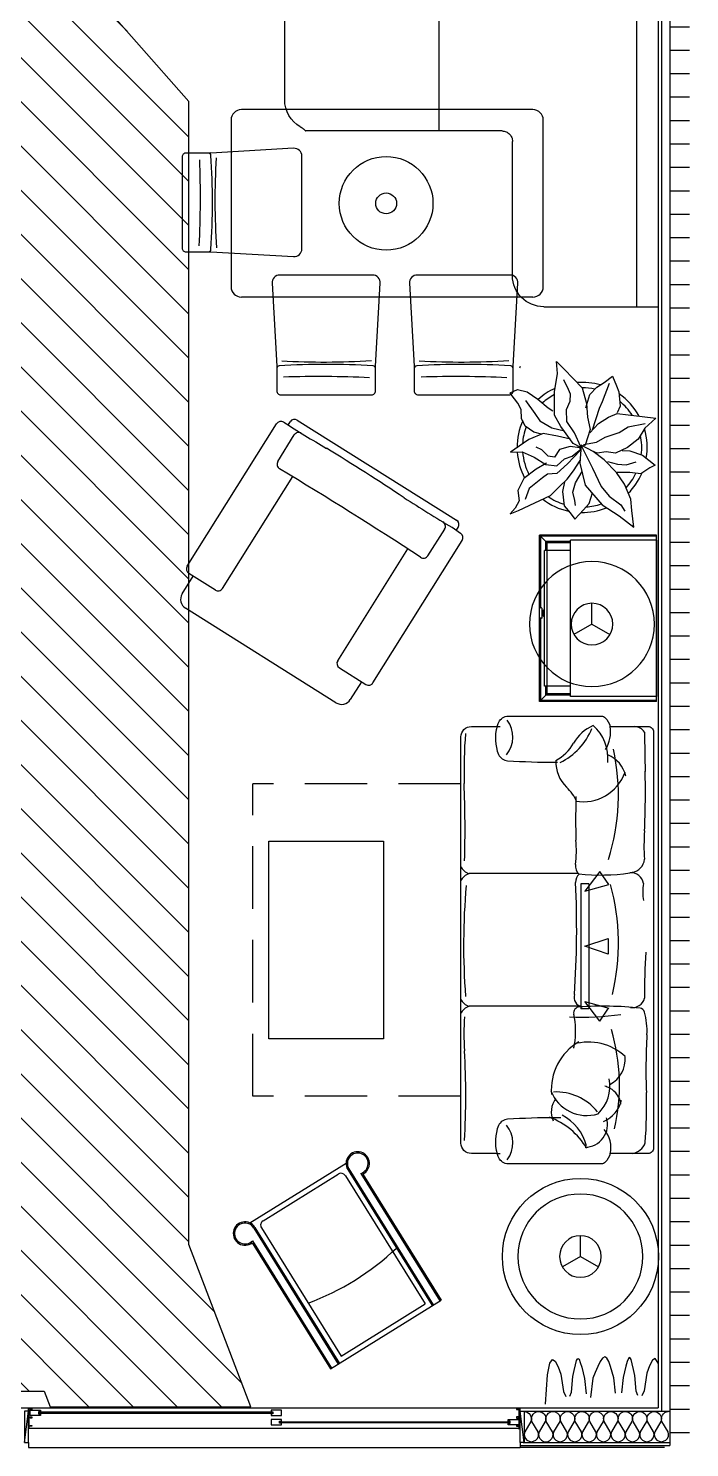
# Model space of a CAD drawing. Header units: inches. Extents: x 1121 to 1607, y 425 to 930.
# Drawn here: x 1479.5 to 1606.6, y 430.2 to 702.8 of the extents above; entities that cross this region are included whole.
import ezdxf

# ---------------------------------------------------------------- set-up
doc = ezdxf.new("R2010")
doc.units = ezdxf.units.IN
doc.header["$LTSCALE"] = 48
doc.header["$MEASUREMENT"] = 0
doc.linetypes.add('HIDDEN', pattern=[0.375, 0.25, -0.125])
doc.layers.get('0').update_dxf_attribs({"linetype": 'CONTINUOUS'})
for name, color, linetype in [('A-CLNG-ELEC', 4, 'CONTINUOUS'), ('A-DOOR-THLD', 3, 'CONTINUOUS'), ('A-FAIRH-HATCH', 9, 'CONTINUOUS'), ('A-FAIRH-ROUTE', 2, 'CONTINUOUS'), ('A-FLOR-CASE', 5, 'CONTINUOUS'), ('A-FURN', 13, 'CONTINUOUS'), ('A-GLAZ-FULL', 4, 'CONTINUOUS'), ('A-MWAL', 13, 'CONTINUOUS'), ('A-WALL-GYP', 13, 'CONTINUOUS'), ('A-WALL-HEAD', 6, 'CONTINUOUS'), ('A-WALL-IFULL', 7, 'CONTINUOUS'), ('A-WALL-INSUL', 9, 'CONTINUOUS'), ('A-WALL-JAMB', 8, 'CONTINUOUS'), ('a-wall-patt', 13, 'CONTINUOUS'), ('A-WALL-XFULL', 4, 'CONTINUOUS'), ('S-WALL', 2, 'CONTINUOUS')]:
    doc.layers.add(name, color=color, linetype=linetype)
pattern_1 = [(0, (1954.574, 217.1187), (0, 4.5), [])]

# ---------------------------------------------------------------- blocks, each defined once
blk = doc.blocks.new('LAMP')
for points in [[(0, 0), (-1.73, 1)], [(0, 0), (1.73, 1)], [(0, 0), (0, -2)]]:
    blk.add_lwpolyline(points)
for radius in [6, 2]:
    blk.add_circle((0, 0), radius)
blk = doc.blocks.new('SOFA BED')
at = {"layer": 'A-FURN'}
for p, q in [((-30.04, 41), (-29.47, 41)), ((-14.39, 12.74), (-35.44, 12.74)), ((-14.08, -12.74), (-35.44, -12.74)), ((-30.04, -41), (-29.47, -41))]:
    blk.add_line(p, q, dxfattribs=at)
at = {"layer": 'A-FURN', "linetype": 'HIDDEN'}
for p, q in [((-37, 30), (-77, 30)), ((-77, -30), (-77, 30)), ((-37, -30), (-77, -30))]:
    blk.add_line(p, q, dxfattribs=at)
at = {"layer": 'A-FURN'}
blk.add_lwpolyline([(-1, -41), (-8.32, -41, -0.133492), (-9.28, -42.7, -0.200707), (-9.99, -43), (-27.91, -43, -0.297444), (-29.74, -41.81, -0.027683), (-30.04, -41), (-35, -41, -0.414214), (-37, -39), (-37, 39, -0.414214), (-35, 41), (-30.04, 41, -0.027683), (-29.74, 41.81, -0.297444), (-27.91, 43), (-9.99, 43, -0.200707), (-9.28, 42.7, -0.133492), (-8.32, 41), (-1, 41, -0.414214), (0, 40), (0, -40, -0.414214)], format="xyb", close=True, dxfattribs=at)
for centre, radius, start, end in [((-22.62, 38.68), 7.77, 162.6022, 203.0386), ((-32.39, 38.98), 5.38, 320.5907, 36.939), ((-8.44, 33.89), 7.95, 113.4257, 150.3385), ((-16.9, 34.99), 8.15, 353.616, 49.4558), ((-14.63, 39.98), 6.39, 327.9327, 9.1537), ((-3.84, 38.37), 2.64, 36.217, 85.9761), ((65.97, 32.18), 102.38, 175.8153, 181.1729), ((-23.27, 45.22), 12.33, 295.5954, 338.0806), ((406.56, 42.29), 408.28, 180.3323, 181.3901), ((-27.93, 36.42), 2, 203.0386, 266.7401), ((-23.04, 42.2), 8.85, 298.8757, 330.3385), ((-10.94, 30.24), 5.74, 12.3844, 67.8389), ((-47.49, 27.86), 40.75, 342.3312, 12.469), ((-17.95, 211.79), 177.66, 266.7401, 269.7339), ((-12, 34.2), 6.77, 177.9102, 225.9734), ((-17.95, 211.79), 177.66, 269.7339, 269.8469), ((-250.22, 21.43), 214.01, 358.3376, 2.3175), ((-13.51, 35.06), 8.52, 259.9914, 340.715), ((-173.78, 28.37), 172.23, 357.5277, 1.3389), ((-23.25, 22.56), 9.42, 24.8626, 45.9734), ((175.7, 22.83), 190.66, 178.5877, 178.7642), ((175.7, 22.83), 190.66, 178.7642, 181.1017), ((-38.28, 17.08), 23.46, 353.622, 5.0934), ((30.3, 18.21), 32.13, 175.1231, 184.843), ((-34.81, 15.02), 2.36, 202.0034, 254.4558), ((-13.09, 14.14), 1.91, 170.0516, 231.022), ((-4.58, 15.85), 2.89, 279.6312, 352.9755), ((-34.81, 10.46), 2.36, 105.5442, 157.9966), ((-201.37, 2.22), 186.61, 356.0985, 2.7184), ((-13.01, 11.16), 1.97, 130.6521, 182.7184), ((-10.2, 51.99), 39.51, 263.983, 278.2176), ((-4.27, 10.55), 2.35, 7.1685, 96.7837), ((92.92, -0.95), 129.41, 174.9466, 184.376), ((-49.14, -0.65), 42.4, 346.5849, 15.4962), ((8.96, 9.2), 11.02, 171.422, 188.578), ((135.23, -10.24), 136.95, 176.6814, 180.384), ((-13.38, -10.99), 1.88, 164.2812, 257.5023), ((-34.81, -10.46), 2.36, 202.0034, 254.4558), ((-34.81, -15.02), 2.36, 105.5442, 157.9966), ((-14.22, -13.98), 1.12, 93.9129, 192.4036), ((-9.85, -81.48), 68.77, 83.92, 93.7006), ((-4.1, -10.52), 2.48, 262.2932, 345.047), ((-2.68, -14.1), 1, 15.0316, 83.92), ((19.73, -18), 56.15, 176.6585, 183.3415), ((-13.37, 32.83), 47.65, 266.6814, 278.578), ((-30.27, -17.51), 15.31, 350.277, 12.4036), ((-15.04, -17.42), 13.8, 356.7946, 15.0316), ((-43.73, -27.83), 37.19, 346.8872, 16.5807), ((120.05, -24.98), 121.5, 176.7946, 182.0374), ((-184, -29.9), 147.93, 356.6585, 3.3415), ((-8.97, -28.76), 10.66, 120.466, 184.8821), ((-12.47, -29.97), 10.36, 47.1009, 106.0075), ((-30.27, -17.51), 15.31, 347.5964, 350.277), ((-11.01, -22.8), 5.6, 297.9162, 4.2595), ((-15.65, -28.09), 7.27, 313.3359, 11.4244), ((-12.83, -26.36), 7.35, 200.8049, 287.2001), ((-18.72, -39.4), 10.21, 38.8887, 92.7283), ((-10.33, -32.11), 4.12, 61.9049, 76.6712), ((-10.33, -32.11), 4.12, 7.8908, 61.9049), ((-83, -32.2), 81.68, 355.2696, 2.0374), ((-15.35, -33.04), 4.3, 143.4936, 203.5799), ((-11.77, -29.52), 5.74, 292.1611, 347.6156), ((-27.93, -36.42), 2, 93.2599, 156.9614), ((-17.95, -211.79), 177.66, 90.2661, 93.2599), ((-24.91, -47.22), 14.07, 30.9046, 69.5481), ((-17.95, -211.79), 177.66, 89.9497, 90.5424), ((-21.88, -41.88), 9.32, 14.7269, 62.1108), ((-13.2, -35.41), 4.39, 270.5747, 16.7864), ((-22.62, -38.68), 7.77, 156.9614, 197.3978), ((-32.39, -38.98), 5.38, 323.061, 39.4093), ((-13.24, -39.78), 5.07, 345.2569, 41.871), ((-4.5, -37.96), 3.07, 277.648, 341.386)]:
    blk.add_arc(centre, radius, start, end, dxfattribs=at)
blk = doc.blocks.new('PENDANT2')
at = {"layer": 'A-CLNG-ELEC'}
for radius in [9, 2]:
    blk.add_circle((0, 0), radius, dxfattribs=at)
blk = doc.blocks.new('PLANT 12')
at = {"layer": 'A-FURN', "linetype": 'ByBlock'}
for p, q in [((-5.12, 10.21), (-4.55, 13.75)), ((-4.55, 13.75), (-4.73, 16.05)), ((-4.73, 16.05), (-3.25, 14.57)), ((-3.25, 14.57), (0.2, 11.02)), ((-2.39, 10.64), (-3.3, 12.5)), ((0.2, 11.02), (1.06, 7.96)), ((1.7, 9.69), (3, 11.09)), ((3, 11.09), (4.41, 11.99)), ((5.41, 11.8), (4.05, 8.33)), ((4.41, 11.99), (6.01, 13.2)), ((6.01, 13.2), (6.81, 11.39)), ((6.81, 11.39), (7.27, 10.24)), ((-13.65, 10.01), (-12.21, 10.68)), ((-13.41, 9.68), (-13.65, 10.01)), ((-12.16, 8.05), (-13.41, 9.68)), ((-12.21, 10.68), (-10.35, 10.25)), ((-10.68, 8.58), (-8.9, 6.03)), ((-10.35, 10.25), (-8.33, 8.82)), ((-8.33, 8.82), (-6.32, 7.18)), ((-5.13, 8.19), (-5.12, 10.21)), ((-5.08, 5.75), (-5.13, 8.19)), ((-2.82, 6.85), (-2.1, 8.43)), ((-2.01, 9.78), (-2.39, 10.64)), ((-2.1, 8.43), (-2.01, 9.78)), ((0.94, 7.12), (1.7, 9.69)), ((4.05, 8.33), (3.45, 7.02)), ((7.27, 10.24), (7.51, 7.48)), ((-11.5, 6.8), (-12.16, 8.05)), ((-11.44, 5.13), (-11.5, 6.8)), ((-8.9, 6.03), (-7.9, 4.65)), ((-6.32, 7.18), (-5.4, 6.56)), ((-3.92, 3.55), (-5.08, 5.75)), ((-2.72, 4.55), (-2.82, 6.85)), ((1.06, 7.96), (1.25, 5.37)), ((3.45, 7.02), (2.1, 2.86)), ((5.27, 5.37), (6.95, 6.08)), ((7.51, 7.48), (6.91, 6.17)), ((6.95, 6.08), (9.06, 5.8)), ((9.06, 5.8), (11.74, 5.51)), ((11.74, 5.51), (14.38, 5.18)), ((-10.72, 3.64), (-11.44, 5.13)), ((-9.1, 2.49), (-10.72, 3.64)), ((-7.9, 4.65), (-5.6, 3.3)), ((-5.6, 3.3), (-3.2, 2.73)), ((-1.52, 0.29), (-3.92, 3.55)), ((-1.29, 2.35), (-2.72, 4.55)), ((1.73, 2.97), (0.77, 0)), ((1.25, 5.37), (1.73, 2.97)), ((1.68, 2.35), (3.36, 4.13)), ((3.36, 4.13), (5.27, 5.37)), ((7.29, 2.4), (9.06, 3.5)), ((9.06, 3.5), (12.32, 4.17)), ((12.22, 3.22), (10.98, 1.11)), ((14.38, 5.18), (12.22, 3.22)), ((-10.05, 1.05), (-11.88, -0.19)), ((-7.32, 2.25), (-10.05, 1.05)), ((-7.61, 2.06), (-9.1, 2.49)), ((-4.55, 1.68), (-7.32, 2.25)), ((-2.05, 1.11), (-4.55, 1.68)), ((0.05, -0.52), (-1.52, 0.29)), ((-0.04, -0.33), (-1.29, 2.35)), ((0, 0), (-0.24, -3.5)), ((0.77, 0), (-0.04, -0.33)), ((2.31, -1.25), (0, 0)), ((0.49, 0.1), (2.93, 0.53)), ((2.93, 0.53), (4.65, 1.49)), ((4.65, 1.49), (7.29, 2.4)), ((10.98, 1.11), (8.91, -0.48)), ((-11.88, -0.19), (-13.55, -1.39)), ((-13.55, -1.39), (-11.35, -1.29)), ((-11.35, -1.29), (-9, -2.3)), ((-9, -2.3), (-6.8, -3.74)), ((-7.52, -0.91), (-8.62, -0.39)), ((-6.32, -2.11), (-7.52, -0.91)), ((-5.12, -2.35), (-6.32, -2.11)), ((-4.12, -0.86), (-5.12, -2.35)), ((-4.64, -3.97), (-3.21, -2.63)), ((-2.1, -0.29), (-4.12, -0.86)), ((-3.21, -2.63), (-1.72, -2.11)), ((-0.19, -1.05), (-2.63, -3.6)), ((-0.24, -0.53), (-2.1, -0.29)), ((-1.72, -2.11), (-0.05, -0.82)), ((-0.05, -0.82), (-0.24, -0.53)), ((0.1, -0.2), (2.21, -4.41)), ((4.46, -2.83), (2.31, -1.25)), ((3.07, -1.53), (2.54, -1.29)), ((4.84, -1.29), (3.07, -1.53)), ((6.62, -1.53), (4.84, -1.29)), ((8.91, -0.48), (6.62, -1.53)), ((7.86, -1.06), (9.35, -1.1)), ((9.35, -1.1), (11.83, -1.96)), ((11.83, -1.96), (14.24, -3.88)), ((-8.63, -4.6), (-11.02, -6.42)), ((-6.65, -3.49), (-8.63, -4.6)), ((-6.8, -3.74), (-4.64, -3.97)), ((-2.63, -3.6), (-4.69, -5.46)), ((-2.68, -6.52), (-1.43, -4.98)), ((-1.43, -4.98), (-0.19, -2.98)), ((-1.1, -7.23), (0.19, -5.07)), ((-0.24, -3.5), (0.81, -7.71)), ((2.21, -4.41), (3.84, -7.95)), ((6.8, -5.27), (4.46, -2.83)), ((5.08, -3.15), (7, -3.64)), ((8.34, -7.48), (6.8, -5.27)), ((9.39, -5.27), (6.9, -5.27)), ((7, -3.64), (8.68, -3.78)), ((8.68, -3.78), (10.59, -3.2)), ((11.5, -5.55), (9.39, -5.27)), ((13.23, -4.4), (11.5, -5.55)), ((14.24, -3.88), (13.23, -4.4)), ((-11.02, -6.42), (-12.17, -8.73)), ((-7.42, -6.28), (-9.97, -8.34)), ((-6.47, -5.6), (-7.42, -6.28)), ((-4.69, -5.46), (-6.47, -5.6)), ((-5.85, -9.68), (-4.22, -8.05)), ((-4.22, -8.05), (-2.68, -6.52)), ((-3.16, -7.09), (-3.59, -8.95)), ((-1.58, -9.05), (-1.1, -7.23)), ((0.81, -7.71), (4.03, -11.5)), ((3.84, -7.95), (5.41, -9.82)), ((9.53, -10.39), (8.34, -7.48)), ((-11.87, -10.73), (-12.69, -12.12)), ((-12.17, -8.73), (-11.87, -10.73)), ((-9.97, -8.34), (-10.72, -10.45)), ((-8.91, -11.12), (-5.85, -9.68)), ((-3.59, -8.95), (-3.26, -11.69)), ((-1.19, -10.68), (-1.58, -9.05)), ((-1.1, -11.64), (-1.19, -10.68)), ((1.54, -11.21), (2.2, -9.2)), ((5.41, -9.82), (7.66, -11.5)), ((9.73, -12.6), (9.53, -10.39)), ((-12.69, -12.12), (-13.65, -13.18)), ((-13.65, -13.18), (-12.03, -12.6)), ((-12.03, -12.6), (-8.91, -11.12)), ((-3.26, -11.69), (-2.11, -13.03)), ((-2.11, -13.03), (-1.2, -14.23)), ((-1.2, -14.23), (0.48, -12.45)), ((0.48, -12.45), (1.54, -11.21)), ((4.03, -11.5), (7.29, -13.6)), ((7.29, -13.6), (10.16, -15.8)), ((7.66, -11.5), (8.39, -12.69)), ((10.16, -15.8), (9.73, -12.6))]:
    blk.add_line(p, q, dxfattribs=at)
for radius, start, end in [(12.5, 114.5437, 132.497), (12.5, 73.6607, 94.3394), (11.46, 77.4977, 89.9165), (11.46, 117.5998, 131.7301), (12.5, 28.8719, 55.2962), (11.46, 32.5972, 50.8114), (12.5, 155.8196, 180.1979), (11.46, 159.6653, 176.5244), (12.5, 350.5459, 16.6545), (11.46, 352.9244, 11.6132), (12.5, 184.0184, 207.877), (11.46, 184.4229, 207.0136), (11.46, 317.4943, 334.3441), (12.5, 315.2558, 336.4138), (12.5, 232.705, 258.0437), (11.46, 235.4654, 252.3101), (12.5, 269.1527, 292.0232), (11.46, 273.8651, 288.7239)]:
    blk.add_arc((0.19, -0.46), radius, start, end, dxfattribs=at)
blk = doc.blocks.new('A$C482A36FB')
at = {"layer": 'A-FURN', "linetype": 'Continuous'}
for p, q in [((-82, -24.15), (-82, -56.15)), ((-24, -22.15), (-80, -22.15)), ((-22, -56.15), (-22, -24.15)), ((-24, -58.15), (-80, -58.15))]:
    blk.add_line(p, q, dxfattribs=at)
at = {"layer": 'A-FURN'}
for points in [[(-69.97, -29.57), (-85.89, -30.48), (-90.64, -30.48, 0.414214), (-91.39, -31.23), (-91.39, -48.73, 0.414214), (-90.64, -49.48), (-85.89, -49.48), (-69.97, -50.38, 0.431033), (-68.39, -48.89), (-68.39, -31.06, 0.431033)], [(-74.12, -55.5), (-73.22, -71.41), (-73.22, -76.16, 0.414214), (-72.47, -76.91), (-54.97, -76.91, 0.414214), (-54.22, -76.16), (-54.22, -71.41), (-53.31, -55.5, 0.431033), (-54.8, -53.91), (-72.63, -53.91, 0.431033)], [(-47.7, -55.5), (-46.79, -71.41), (-46.79, -76.16, 0.414214), (-46.04, -76.91), (-28.54, -76.91, 0.414214), (-27.79, -76.16), (-27.79, -71.41), (-26.88, -55.5, 0.431033), (-28.37, -53.91), (-46.2, -53.91, 0.431033)]]:
    blk.add_lwpolyline(points, format="xyb", close=True, dxfattribs=at)
at = {"layer": 'A-FURN', "linetype": 'Continuous'}
for centre, start, end in [((-80, -24.15), 90, 180), ((-24, -24.15), 0, 90), ((-80, -56.15), 180, 270), ((-24, -56.15), 270, 0)]:
    blk.add_arc(centre, 2, start, end, dxfattribs=at)
at = {"layer": 'A-FURN'}
for centre, radius, start, end in [((-288.16, -38.7), 200.28, 357.2574, 1.976), ((-86.35, -30.98), 0.5, 3.8636, 90), ((-85.86, -30.97), 0.5, 93.2705, 133.9564), ((-219.62, -39.98), 134.07, 356.1525, 3.8636), ((58.09, -39.46), 143.18, 176.7868, 183.6862), ((-86.35, -48.98), 0.5, 270, 356.1364), ((-85.86, -48.98), 0.5, 225.6028, 266.7295), ((-64.23, 72.56), 143.18, 266.7868, 273.6862), ((-37.8, 72.56), 143.18, 266.7868, 273.6862), ((-72.72, -71.88), 0.5, 93.8636, 180), ((-72.72, -71.38), 0.5, 183.2705, 223.9564), ((-63.72, -205.14), 134.07, 86.1525, 93.8636), ((-64.99, -273.69), 200.28, 87.2574, 91.976), ((-54.72, -71.88), 0.5, 0, 86.1364), ((-54.71, -71.38), 0.5, 315.6028, 356.7295), ((-46.29, -71.88), 0.5, 93.8636, 180), ((-46.29, -71.38), 0.5, 183.2705, 223.9564), ((-37.29, -205.14), 134.07, 86.1525, 93.8636), ((-38.56, -273.69), 200.28, 87.2574, 91.976), ((-28.29, -71.88), 0.5, 0, 86.1364), ((-28.29, -71.38), 0.5, 315.6028, 356.7295)]:
    blk.add_arc(centre, radius, start, end, dxfattribs=at)
blk = doc.blocks.new('A$C48A50644')
at = {"layer": 'A-FLOR-CASE', "linetype": 'Continuous'}
for p, q in [((-60, -21.91), (-60, 0.06)), ((-60, -4), (-4, -4)), ((-4, -4), (-4, -71.68)), ((-26.25, -42), (0, -42)), ((-20.25, -71.68), (0.15, -71.68))]:
    blk.add_line(p, q, dxfattribs=at)
at = {"layer": 'A-FLOR-CASE'}
for p, q in [((-54, -27.91), (-28.25, -27.91)), ((-26.25, -29.91), (-26.25, -67.63))]:
    blk.add_line(p, q, dxfattribs=at)
at = {"layer": 'A-FLOR-CASE', "linetype": 'Continuous'}
for centre, start in [((-54, -21.91), 180), ((-20.25, -65.68), 210)]:
    blk.add_arc(centre, 6, start, 270, dxfattribs=at)
at = {"layer": 'A-FLOR-CASE', "linetype": 'HIDDEN'}
for centre, radius, start, end in [((-28.25, -29.91), 2, 0, 90), ((-29.69, -71.09), 4.88, 29.5664, 45.1763)]:
    blk.add_arc(centre, radius, start, end, dxfattribs=at)

msp = doc.modelspace()

# ---------------------------------------------------------------- hatches: boundary and pattern name
at = {"layer": 'A-FAIRH-HATCH'}
h = msp.add_hatch(dxfattribs=at)
h.set_pattern_fill('ANSI31', color=256, scale=48, angle=270, style=0)
h.set_pattern_definition([(315, (-1622.1714, -3.963), (4.242641, 4.242641), [])])
h.paths.add_polyline_path([(1510.37, 688.73), (1490.26, 711.61), (1485.04, 728.73), (1485.04, 759.48), (1555.13, 831.85), (1555.13, 914.7), (1519.13, 914.7), (1519.13, 847), (1449.04, 774.63), (1449.04, 761.05), (1329.37, 761.05), (1329.37, 812.85), (1293.37, 812.85), (1293.37, 761.05), (1278.37, 761.05), (1278.37, 781.23), (1241.12, 832.53), (1199.72, 832.53), (1199.72, 796.53), (1223.52, 796.53), (1242.37, 768.88), (1242.37, 725.05), (1238.64, 660.5), (1219.32, 628.3), (1219.32, 576.75), (1169.6, 576.75), (1169.6, 540.75), (1219.32, 540.75), (1219.16, 483.9), (1211.54, 477.4), (1197.72, 472.89), (1156.92, 472.89), (1156.92, 436.89), (1203.44, 436.89), (1229.49, 445.39), (1248.3, 458.71), (1255.16, 480.72), (1255.16, 618.04), (1274.09, 649.61), (1278.29, 725.05), (1449.04, 725.05), (1449.04, 717.38), (1457.03, 695.47), (1474.37, 677.38), (1474.37, 477.05), (1414.37, 477.05), (1414.37, 569.46), (1399.11, 605.77), (1399.11, 651.05), (1363.1, 651.05), (1363.14, 605.79), (1321.22, 605.79), (1321.22, 569.79), (1376.97, 569.79), (1378.37, 564.64), (1378.37, 491.69), (1321.22, 491.69), (1321.22, 455.69), (1378.37, 455.69), (1378.37, 441.05), (1482.58, 441.05), (1483.73, 438.02), (1522.26, 438.02), (1510.37, 469.2)])
at = {"layer": 'a-wall-patt'}
h = msp.add_hatch(dxfattribs=at)
h.set_pattern_fill('LINE', color=256, scale=36, style=0)
h.set_pattern_definition(pattern_1)
h.paths.add_polyline_path([(1606.6, 719.45), (1602.79, 719.45), (1602.79, 575.33), (1606.6, 575.33)])
h = msp.add_hatch(dxfattribs=at)
h.set_pattern_fill('LINE', color=256, scale=36, style=0)
h.set_pattern_definition(pattern_1)
h.paths.add_polyline_path([(1606.6, 575.33), (1602.79, 575.33), (1602.79, 431.21), (1606.6, 431.21)])

# ---------------------------------------------------------------- linework, layer by layer
at = {"layer": 'A-CLNG-ELEC'}
for p, q in [((1589.37, 540.88), (1586.48, 537.11)), ((1587.23, 538.51), (1585.73, 538.51)), ((1585.73, 538.51), (1585.73, 514.51)), ((1586.48, 537.11), (1591.05, 538.39)), ((1587.23, 538.51), (1587.23, 514.51)), ((1586.48, 526.51), (1590.98, 528.01)), ((1590.98, 525.01), (1586.48, 526.51)), ((1586.48, 515.91), (1591.05, 514.62)), ((1589.37, 512.14), (1586.48, 515.91))]:
    msp.add_line(p, q, dxfattribs=at)
at = {"layer": 'A-CLNG-ELEC', "linetype": 'HIDDEN'}
msp.add_line((1587.23, 514.51), (1585.73, 514.51), dxfattribs=at)
at = {"layer": 'A-CLNG-ELEC'}
for points in [[(1591.05, 538.39), (1589.37, 540.88)], [(1590.98, 528.01), (1590.98, 525.01)], [(1590.96, 514.62), (1589.27, 512.14)]]:
    msp.add_lwpolyline(points, dxfattribs=at)
at = {"layer": 'A-DOOR-THLD'}
for p, q in [((1479.54, 437.84), (1574.04, 437.84)), ((1479.54, 437.21), (1479.54, 437.84)), ((1574.04, 437.21), (1574.04, 437.84)), ((1573.66, 433.87), (1479.93, 433.87)), ((1479.54, 431.21), (1479.54, 430.21)), ((1574.04, 431.21), (1574.04, 430.21)), ((1479.54, 430.21), (1574.04, 430.21))]:
    msp.add_line(p, q, dxfattribs=at)
at = {"layer": 'A-FAIRH-ROUTE'}
msp.add_lwpolyline([(1378.37, 441.05), (1482.58, 441.05), (1483.73, 438.02), (1522.26, 438.02), (1510.37, 469.2), (1510.37, 688.73), (1490.26, 711.61)], dxfattribs=at)
at = {"layer": 'A-FURN'}
for p, q in [((1529.46, 626.62), (1529.84, 627.23)), ((1531.22, 627.55), (1558.32, 610.54)), ((1510.07, 599.49), (1527.23, 626.84)), ((1527.48, 619.59), (1530.63, 624.73)), ((1516.85, 595.24), (1530.33, 616.72)), ((1558.32, 610.54), (1561.81, 608.32)), ((1556.29, 601.51), (1559.54, 606.59)), ((1560.95, 606.98), (1562.6, 605.82)), ((1561.76, 606.35), (1562.14, 606.96)), ((1577.74, 573.49), (1577.74, 605.49)), ((1600.24, 605.49), (1577.74, 605.49)), ((1579.24, 603.99), (1577.74, 605.49)), ((1600.24, 605.24), (1577.99, 605.24)), ((1577.99, 591.49), (1577.99, 605.24)), ((1600.24, 573.49), (1600.24, 605.49)), ((1538.98, 581.35), (1552.46, 602.83)), ((1545.76, 577.1), (1562.92, 604.44)), ((1577.74, 602.49), (1577.74, 603.99)), ((1583.74, 602.49), (1578.74, 602.49)), ((1578.74, 576.49), (1578.74, 602.49)), ((1583.74, 604.24), (1578.99, 604.24)), ((1578.99, 602.49), (1578.99, 604.24)), ((1583.74, 603.99), (1579.24, 603.99)), ((1579.24, 602.49), (1579.24, 603.99)), ((1579.24, 574.99), (1579.24, 602.49)), ((1600.24, 604.49), (1583.74, 604.49)), ((1583.74, 574.49), (1583.74, 604.49)), ((1600.24, 574.49), (1600.24, 604.49)), ((1600.24, 604.49), (1600.24, 574.49)), ((1509.11, 594.2), (1511.24, 597.58)), ((1515.47, 594.93), (1510.39, 598.11)), ((1538.64, 573.27), (1509.74, 591.44)), ((1577.74, 589.61), (1577.74, 591.36)), ((1578.12, 591.49), (1577.87, 591.49)), ((1578.12, 589.49), (1577.87, 589.49)), ((1577.99, 573.74), (1577.99, 589.49)), ((1578.24, 589.61), (1578.24, 591.36)), ((1578.37, 590.99), (1578.24, 590.99)), ((1578.37, 589.99), (1578.24, 589.99)), ((1578.49, 589.99), (1578.49, 590.99)), ((1578.49, 590.11), (1578.49, 590.86)), ((1578.49, 590.11), (1578.49, 590.86)), ((1578.62, 591.11), (1578.74, 591.11)), ((1578.62, 589.86), (1578.74, 589.86)), ((1539.3, 579.97), (1544.38, 576.78)), ((1543.53, 577.32), (1541.39, 573.9)), ((1583.74, 576.49), (1578.74, 576.49)), ((1578.99, 574.74), (1578.99, 576.49)), ((1579.24, 574.99), (1579.24, 576.49)), ((1579.24, 574.99), (1577.74, 573.49)), ((1600.24, 573.49), (1577.74, 573.49)), ((1600.24, 573.74), (1577.99, 573.74)), ((1583.74, 574.74), (1578.99, 574.74)), ((1583.74, 574.99), (1579.24, 574.99)), ((1600.24, 574.49), (1583.74, 574.49)), ((1544.87, 485.76), (1544.82, 485.73)), ((1522.09, 473.38), (1540.58, 484.86)), ((1524.64, 473.79), (1539.08, 482.76)), ((1540.92, 483.6), (1557.14, 457.48)), ((1541.13, 483.73), (1557.35, 457.61)), ((1541.31, 482.96), (1557.14, 457.48)), ((1543.42, 482.88), (1558.63, 458.4)), ((1543.79, 482.75), (1558.84, 458.53)), ((1540.46, 482.43), (1555.76, 457.8)), ((1522.86, 472.39), (1539.09, 446.26)), ((1523.08, 472.52), (1539.3, 446.4)), ((1524.32, 472.41), (1539.62, 447.77)), ((1519.39, 469.93), (1519.44, 469.97)), ((1522.56, 469.56), (1537.6, 445.34)), ((1522.61, 469.95), (1537.81, 445.47)), ((1537.6, 445.34), (1558.84, 458.53)), ((1539.62, 447.77), (1555.76, 457.8)), ((1579.74, 446.41), (1580.25, 447.16)), ((1580.25, 447.16), (1580.79, 446.81)), ((1584.88, 446.93), (1585.11, 447.32)), ((1585.11, 447.32), (1585.35, 447.17)), ((1585.35, 447.17), (1585.6, 446.57)), ((1589.85, 447.41), (1589.4, 446.73)), ((1590.28, 447.67), (1589.85, 447.41)), ((1590.68, 447.42), (1590.28, 447.67)), ((1591.05, 446.75), (1590.68, 447.42)), ((1594.87, 447.35), (1594.62, 446.75)), ((1595.11, 447.5), (1594.87, 447.35)), ((1595.34, 447.11), (1595.11, 447.5)), ((1595.57, 446.29), (1595.34, 447.11)), ((1599.97, 447.34), (1599.44, 446.99)), ((1600.48, 446.59), (1599.97, 447.34)), ((1579.28, 444.2), (1579.74, 446.41)), ((1580.79, 446.81), (1581.33, 445.75)), ((1581.33, 445.75), (1581.86, 444.34)), ((1581.86, 444.34), (1582.37, 440.97)), ((1584.17, 443.9), (1584.42, 445.05)), ((1584.42, 445.05), (1584.65, 446.11)), ((1584.65, 446.11), (1584.88, 446.93)), ((1585.6, 446.57), (1585.86, 445.66)), ((1585.86, 445.66), (1586.14, 444.59)), ((1586.14, 444.59), (1586.41, 443.5)), ((1588.48, 444.67), (1588.02, 443.57)), ((1588.94, 445.77), (1588.48, 444.67)), ((1589.4, 446.73), (1588.94, 445.77)), ((1591.4, 445.8), (1591.05, 446.75)), ((1591.73, 444.71), (1591.4, 445.8)), ((1592.05, 443.62), (1591.73, 444.71)), ((1594.09, 444.77), (1593.81, 443.68)), ((1594.36, 445.84), (1594.09, 444.77)), ((1594.62, 446.75), (1594.36, 445.84)), ((1595.81, 445.23), (1595.57, 446.29)), ((1596.05, 444.08), (1595.81, 445.23)), ((1598.36, 444.52), (1597.85, 441.14)), ((1598.89, 445.93), (1598.36, 444.52)), ((1599.44, 446.99), (1598.89, 445.93)), ((1600.54, 446.29), (1600.48, 446.59)), ((1578.92, 438.59), (1579.28, 444.2)), ((1583.89, 440.85), (1584.17, 443.9)), ((1586.41, 443.5), (1586.7, 440.54)), ((1588.02, 443.57), (1587.57, 439.83)), ((1592.36, 440.67), (1592.05, 443.62)), ((1593.81, 443.68), (1593.52, 440.72)), ((1596.33, 441.03), (1596.05, 444.08)), ((1582.37, 440.97), (1582.83, 440)), ((1583.58, 440.07), (1583.89, 440.85)), ((1596.64, 440.25), (1596.33, 441.03)), ((1597.85, 441.14), (1597.39, 440.18))]:
    msp.add_line(p, q, dxfattribs=at)
msp.add_lwpolyline([(1547.76, 546.71), (1547.76, 508.71), (1525.76, 508.71), (1525.76, 546.71)], close=True, dxfattribs=at)
msp.add_circle((1585.62, 466.92), 15, dxfattribs=at)
for centre, radius, start, end in [((1573.61, 637.96), 0.5, 315.6028, 356.7295), ((1528.08, 626.31), 1, 57.9322, 147.891), ((1745.37, 973.13), 408.28, 237.9322, 239.2811), ((1530.69, 626.7), 1, 57.891, 147.891), ((1531.49, 624.19), 1, 56.2216, 147.891), ((1323.67, 270.79), 410.95, 56.2906, 58.7578), ((1528.33, 619.06), 1, 147.891, 239.5605), ((1127.76, -49.39), 778.28, 56.71464, 59.06743), ((1820.62, 1039.1), 504.15, 237.7689, 238.9973), ((1558.68, 607.13), 1, 327.891, 59.5605), ((1561.28, 607.47), 1, 327.891, 57.891), ((1561.29, 607.49), 1, 327.891, 57.891), ((1562.07, 604.97), 1, 327.891, 57.8498), ((1555.44, 602.05), 1, 236.2216, 327.891), ((1510.92, 598.96), 1, 147.891, 237.891), ((1516, 595.77), 1, 237.891, 327.891), ((1510.8, 593.13), 2, 147.891, 237.891), ((1577.87, 591.36), 0.125, 90, 180), ((1577.87, 589.61), 0.125, 180, 270), ((1578.12, 591.36), 0.125, 0, 90), ((1578.12, 589.61), 0.125, 270, 0), ((1578.37, 590.86), 0.125, 0, 90), ((1578.37, 590.11), 0.125, 270, 0), ((1578.62, 590.99), 0.125, 90, 180), ((1578.62, 589.99), 0.125, 180, 270), ((1539.83, 580.82), 1, 147.891, 237.891), ((1544.91, 577.63), 1, 237.891, 327.891), ((1539.7, 574.97), 2, 237.891, 327.891), ((1542.83, 484.79), 2.25, 295.465, 211.8444), ((1542.83, 484.79), 2, 287.3669, 211.8444), ((1539.61, 481.91), 1, 121.8444, 121.8444), ((1539.61, 481.91), 1, 31.8444, 121.8444), ((1521.16, 471.33), 2.25, 31.8444, 308.2237), ((1521.16, 471.33), 2, 31.8444, 316.3219), ((1525.17, 472.94), 1, 121.8444, 211.8444), ((1515.73, 505.19), 50.38, 290.395, 313.2937)]:
    msp.add_arc(centre, radius, start, end, dxfattribs=at)
at = {"layer": 'A-GLAZ-FULL'}
for points in [[(1526.42, 436.99), (1481.61, 436.99), (1481.61, 436.81), (1526.42, 436.81)], [(1572.01, 435), (1527.92, 435), (1527.92, 435.19), (1572.01, 435.19)]]:
    msp.add_lwpolyline(points, dxfattribs=at)
at = {"layer": 'A-MWAL'}
msp.add_line((1601.79, 430.21), (1574.04, 430.21), dxfattribs=at)
at = {"layer": 'A-WALL-GYP'}
for p, q in [((1600.54, 849.19), (1600.54, 437.84)), ((1420.85, 437.84), (1479.54, 437.84)), ((1574.04, 437.84), (1600.54, 437.84)), ((1574.04, 430.59), (1602.79, 430.59))]:
    msp.add_line(p, q, dxfattribs=at)
at = {"layer": 'A-WALL-HEAD'}
for p, q in [((1479.54, 437.84), (1574.04, 437.84)), ((1479.54, 430.21), (1574.04, 430.21))]:
    msp.add_line(p, q, dxfattribs=at)
at = {"layer": 'A-WALL-IFULL'}
msp.add_line((1601.17, 849.82), (1601.17, 437.21), dxfattribs=at)
at = {"layer": 'A-WALL-INSUL'}
msp.add_lwpolyline([(1574.81, 437.14, -0.533342), (1576.1, 435.22), (1574.91, 433.27, 1.490725), (1577.48, 433.27), (1576.3, 435.22, -0.609983), (1577.9, 437.1, -0.460445), (1578.87, 435.22), (1577.68, 433.27, 1.490725), (1580.26, 433.27), (1579.07, 435.22, -1.490725), (1581.64, 435.22), (1580.46, 433.27, 1.490725), (1583.03, 433.27), (1581.85, 435.22, -1.490725), (1584.42, 435.22), (1583.24, 433.27, 1.490725), (1585.81, 433.27), (1584.63, 435.22, -0.609983), (1586.23, 437.1, -0.460445), (1587.19, 435.22), (1586.01, 433.27, 1.490725), (1588.58, 433.27), (1587.4, 435.22, -1.490725), (1589.97, 435.22), (1588.79, 433.27, 1.490725), (1591.36, 433.27), (1590.18, 435.22, -0.533342), (1591.47, 437.14, -0.533342), (1592.75, 435.22), (1591.57, 433.27, 1.490725), (1594.14, 433.27), (1592.96, 435.22, -0.609983), (1594.56, 437.1, -0.460445), (1595.52, 435.22), (1594.34, 433.27, 1.490725), (1596.91, 433.27), (1595.73, 435.22, -0.533342), (1597.02, 437.14, -0.533342), (1598.3, 435.22), (1597.12, 433.27, 1.490725), (1599.69, 433.27), (1598.51, 435.22, -0.609983), (1600.11, 437.1, -0.460445), (1601.07, 435.22), (1599.89, 433.27, 1.490725), (1602.46, 433.27), (1601.28, 435.22, -0.507172), (1602.45, 437.13)], format="xyb", dxfattribs=at)
at = {"layer": 'A-WALL-JAMB'}
for p, q in [((1478.79, 431.21), (1479.54, 437.21)), ((1574.79, 431.21), (1574.04, 437.21)), ((1479.7, 436), (1479.86, 436))]:
    msp.add_line(p, q, dxfattribs=at)
for points in [[(1479.54, 437.21), (1478.79, 437.21), (1478.79, 431.21), (1479.54, 431.21)], [(1481.86, 437.09), (1481.5, 437.09), (1481.5, 436.71), (1481.86, 436.71), (1481.86, 436.4), (1479.86, 436.4), (1479.86, 437.4), (1481.86, 437.4)], [(1479.86, 435.84), (1479.86, 436.15), (1480.23, 436.15), (1480.23, 435.84)], [(1526.17, 437.09), (1526.52, 437.09), (1526.52, 436.71), (1526.17, 436.71), (1526.17, 436.4), (1528.17, 436.4), (1528.17, 437.4), (1526.17, 437.4)], [(1573.73, 435.84), (1573.73, 436.15), (1573.35, 436.15), (1573.35, 435.84)], [(1574.04, 437.21), (1574.79, 437.21), (1574.79, 431.21), (1574.04, 431.21)], [(1528.17, 434.91), (1527.81, 434.91), (1527.81, 435.28), (1528.17, 435.28), (1528.17, 435.59), (1526.17, 435.59), (1526.17, 434.59), (1528.17, 434.59)], [(1571.76, 434.91), (1572.11, 434.91), (1572.11, 435.28), (1571.76, 435.28), (1571.76, 435.59), (1573.76, 435.59), (1573.76, 434.59), (1571.76, 434.59)]]:
    msp.add_lwpolyline(points, close=True, dxfattribs=at)
for points in [[(1479.86, 437.69), (1479.86, 437.53), (1480.23, 437.53), (1480.23, 437.69), (1479.7, 437.69)], [(1479.93, 433.87), (1479.7, 433.87), (1479.7, 437.69), (1480.23, 437.69), (1480.23, 437.53), (1479.86, 437.53), (1479.86, 437.69)], [(1526.42, 436.99), (1526.42, 436.81)], [(1573.66, 433.87), (1573.88, 433.87), (1573.88, 437.69), (1573.35, 437.69), (1573.35, 437.53), (1573.73, 437.53), (1573.73, 437.69)], [(1479.86, 434.31), (1479.86, 434.47), (1480.23, 434.47), (1480.23, 434.31), (1479.7, 434.31)], [(1573.73, 434.31), (1573.73, 434.47), (1573.35, 434.47), (1573.35, 434.31), (1573.88, 434.31)]]:
    msp.add_lwpolyline(points, dxfattribs=at)
at = {"layer": 'A-WALL-XFULL'}
for p, q in [((1574.6, 437.21), (1602.79, 437.21)), ((1574.79, 437.21), (1574.79, 431.21)), ((1574.6, 431.21), (1602.79, 431.21))]:
    msp.add_line(p, q, dxfattribs=at)
at = {"layer": 'S-WALL', "linetype": 'Continuous'}
msp.add_line((1602.79, 919.45), (1602.79, 430.59), dxfattribs=at)

# ---------------------------------------------------------------- block references
at = {"layer": 'A-CLNG-ELEC'}
msp.add_blockref('PENDANT2', (1548.29, 669.19), dxfattribs=at)
at = {"layer": 'A-FLOR-CASE', "xscale": -1, "rotation": 270}
msp.add_blockref('A$C48A50644', (1600.48, 709.34), dxfattribs=at)
at = {"layer": 'A-FURN'}
for name, p in [('A$C482A36FB', (1600.48, 709.34)), ('PLANT 12', (1585.75, 622.77)), ('SOFA BED', (1599.66, 527.71))]:
    msp.add_blockref(name, p, dxfattribs=at)
at = {"layer": 'A-FURN', "xscale": -2, "yscale": 2, "zscale": 2, "rotation": 180}
for p in [(1587.84, 588.38), (1585.62, 466.92)]:
    msp.add_blockref('LAMP', p, dxfattribs=at)

doc.saveas('drawing.dxf')
